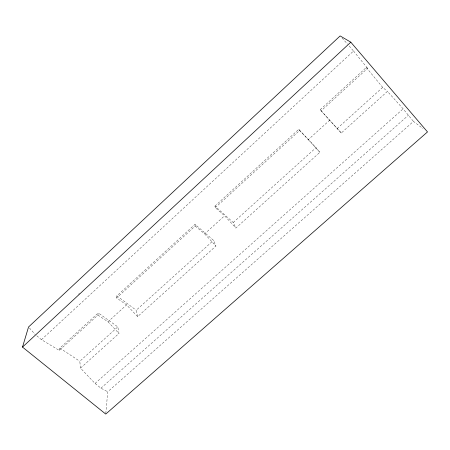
<?xml version="1.0" encoding="UTF-8"?>
<svg xmlns="http://www.w3.org/2000/svg" width="450" height="450" viewBox="0 0 450 450"><rect width="100%" height="100%" fill="white"/><g stroke="black" fill="none" stroke-linecap="round" stroke-linejoin="round"><path stroke-width="0.34" stroke-dasharray="2.25 1.69" d="M105.812 413.381L107.741 391.781L413.466 121.433L423.011 128.571M116.601 297.973L116.876 295.881L195.024 224.325L213.536 240.334L215.933 246.026L137.632 316.62L126.591 304.881L116.601 297.973L195.21 226.041L195.024 224.325M36.788 335.784L41.473 339.671L59.271 350.432L97.886 315.096L98.269 312.924L117.821 326.891L118.986 333.433L80.499 368.128L95.062 383.445L100.941 388.17L107.741 391.781M59.271 350.432L59.873 348.086L98.269 312.924M78.469 294.317L79.498 293.361M41.473 339.671L353.531 51.019L348.581 45.259M214.959 206.072L298.766 129.324L316.041 147.639L319.838 152.347L235.901 228.026L224.578 215.769L215.269 207.686L214.959 206.072L233.246 222.514L235.901 228.026M341.269 133.02L320.169 109.727L366.277 67.506L367.571 68.321L321.154 110.796L341.269 133.02L387.433 91.401L403.116 108.861L413.466 121.433M215.269 207.686L299.61 130.511L298.766 129.324M97.886 315.096L107.989 321.789L126.591 304.881M195.21 226.041L204.666 233.882L224.578 215.769M299.61 130.511L308.289 139.652L329.664 120.212M80.499 368.128L79.808 361.271L117.821 326.891M137.632 316.62L136.243 310.236L213.536 240.334M233.246 222.514L316.041 147.639M337.168 128.531L382.669 87.384L387.433 91.401M95.062 383.445L403.116 108.861M100.941 388.17L408.488 115.149M59.873 348.086L79.808 361.271M116.876 295.881L136.243 310.236M107.989 321.789L118.986 333.433M204.666 233.882L215.933 246.026M320.169 109.727L321.154 110.796M342.028 37.991L347.681 44.212M308.289 139.652L319.838 152.347M29.424 327.994L35.229 334.491M366.277 67.506L382.669 87.384M353.531 51.019L367.571 68.321"/><path stroke-width="0.67" d="M22.5 347.091L28.536 326.993L340.144 35.921L350.803 42.182L427.5 131.929L105.75 414.079L22.5 347.091L350.803 42.182"/></g></svg>
